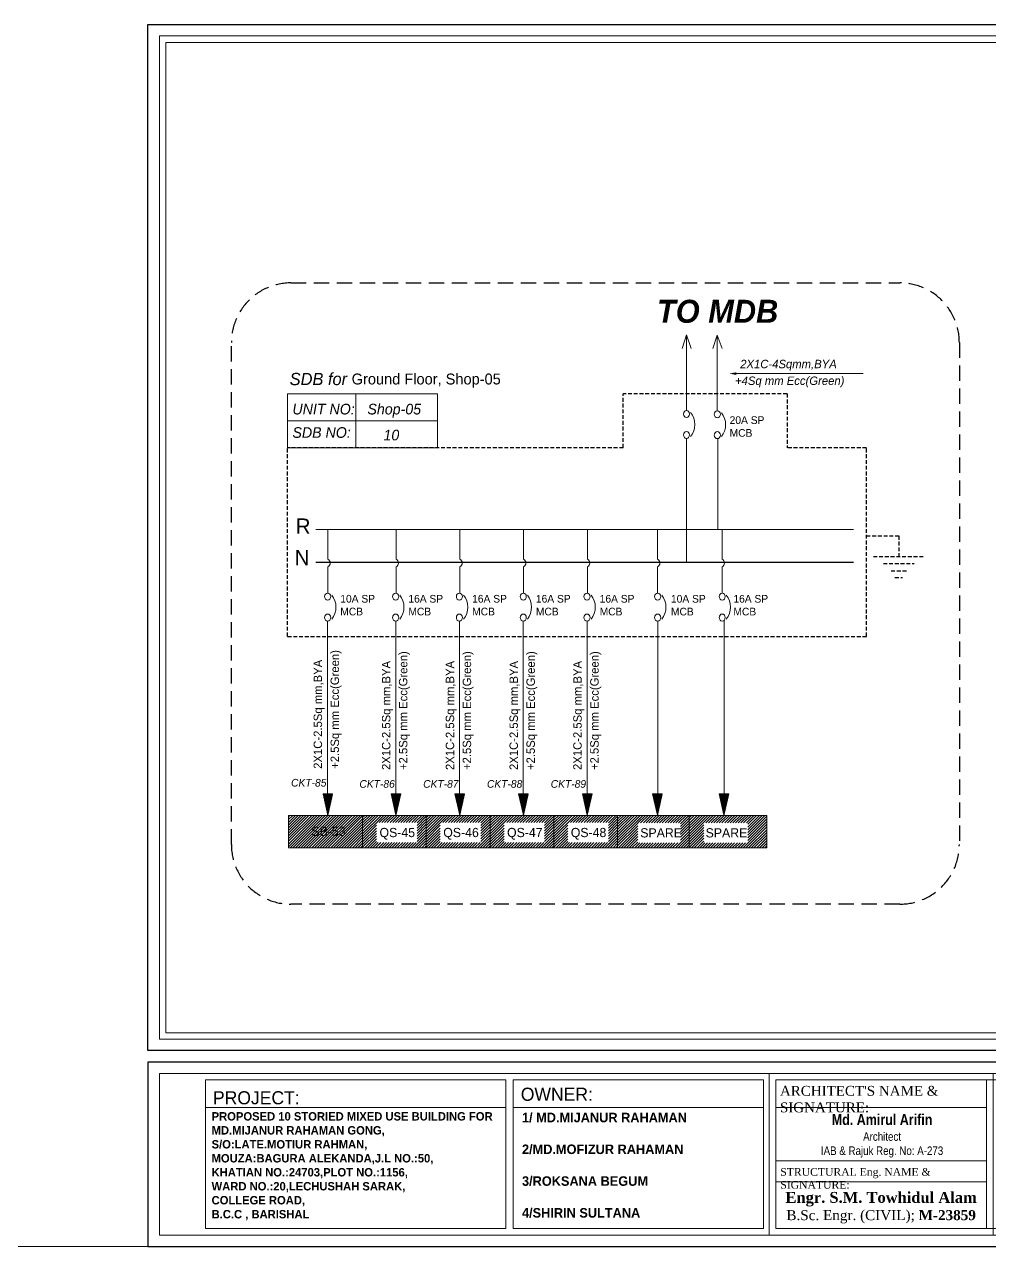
# Model space of a CAD drawing. Header units: inches. Extents: x 109699 to 44449955, y -10987 to 15824140.
# Drawn here: x 208228 to 208857, y -4569 to -3772 of the extents above; entities that cross this region are included whole.
import ezdxf

# ---------------------------------------------------------------- set-up
doc = ezdxf.new("R2010")
doc.units = ezdxf.units.IN
doc.header["$LTSCALE"] = 5
doc.header["$MEASUREMENT"] = 0
doc.linetypes.add('DASHED', pattern=[0.75, 0.5, -0.25])
doc.linetypes.add('DASHED2', pattern=[0.375, 0.25, -0.125])
doc.layers.get('0').update_dxf_attribs({"color": 123})
doc.layers.get('Defpoints').update_dxf_attribs({"lineweight": 5})
for name, color, linetype, lineweight in [('@NORMAL', 7, 'Continuous', 5), ('CKT-TEXT', 6, 'Continuous', 9), ('E-BOX', 20, 'Continuous', 30), ('E-BUSBER-B', 21, 'Continuous', 18), ('E-BUSBER-N', 131, 'Continuous', 18), ('E-CKT-CABLE', 116, 'Continuous', 18), ('E-CKT-TEXT', 135, 'Continuous', 18), ('E-CKT-TEXT-2', 7, 'Continuous', 9), ('E-MCCB', 5, 'Continuous', 13), ('E-QS-Socket-15A', 1, 'Continuous', 9), ('E-SB-Switch-Board', 106, 'Continuous', 18), ('H', 252, 'Continuous', 9), ('leter', 140, 'Continuous', 13), ('Text', 7, 'Continuous', 0), ('WALL-1', 8, 'Continuous', 9)]:
    doc.layers.add(name, color=color, linetype=linetype, lineweight=lineweight)
doc.layers.add('T', color=8, linetype='Continuous')
doc.styles.add('box text', font='arial.ttf')
doc.styles.add('RomanS', font='romans.shx')
doc.styles.add('SH-T2', font='times.ttf')
doc.styles.get("Standard").update_dxf_attribs({"font": 'times.ttf'})
doc.styles.add('TAVE2', font='ROM_____.PFB')
picture_1 = doc.add_image_def('image1.png', size_in_pixel=(745, 477))

# ---------------------------------------------------------------- blocks, each defined once
blk = doc.blocks.new('zxczxczxcz')
at = {"layer": '@NORMAL'}
for points in [[(177327.5, -15450.1), (175295.2, -15450.1), (175295.2, -14276.8), (177327.5, -14276.8)], [(177319.9, -15442.5), (175302.8, -15442.5), (175302.8, -14284.5), (177319.9, -14284.5)]]:
    blk.add_lwpolyline(points, close=True, dxfattribs=at)
at = {"layer": 'Text', "lineweight": 30}
for p, q in [((177028.8, -15692.6), (177028.8, -15476.8)), ((177340.9, -15476.8), (177028.8, -15476.8)), ((177340.9, -15476.8), (177340.9, -15692.6)), ((177340.9, -15692.6), (177028.8, -15692.6))]:
    blk.add_line(p, q, dxfattribs=at)
at = {"layer": 'Text'}
for p, q in [((177340.9, -15692.6), (177340.9, -15476.8)), ((177340.9, -15692.6), (177340.9, -15476.8)), ((176008.4, -15679.2), (176008.4, -15490.2)), ((176270.1, -15490.2), (176270.1, -15679.2)), ((176531.8, -15490.2), (176531.8, -15679.2)), ((176742, -15490.2), (176997.7, -15490.2)), ((176742, -15679.2), (176742, -15490.2)), ((176997.7, -15490.2), (176997.7, -15679.2)), ((177042.2, -15490.2), (177327.5, -15490.2)), ((177042.2, -15679.2), (177042.2, -15490.2)), ((177327.5, -15490.2), (177327.5, -15679.2)), ((175700.4, -15497.8), (175700.4, -15671.6)), ((175709, -15497.8), (176001.6, -15497.8)), ((175709, -15497.8), (175709, -15671.6)), ((176001.6, -15497.8), (176001.6, -15671.6)), ((176001.6, -15671.6), (176001.6, -15497.8)), ((176016.1, -15671.6), (176016.1, -15497.8)), ((176262.5, -15497.8), (176262.5, -15671.6)), ((176277.8, -15497.8), (176277.8, -15671.6)), ((176524.2, -15497.8), (176524.2, -15671.6)), ((176539.5, -15497.8), (176539.5, -15671.6)), ((176749.6, -15497.8), (176990.1, -15497.8)), ((176749.6, -15671.6), (176749.6, -15497.8)), ((176990.1, -15497.8), (176990.1, -15671.6)), ((177049.8, -15497.8), (177319.9, -15497.8)), ((177049.8, -15671.6), (177049.8, -15497.8)), ((177319.9, -15497.8), (177319.9, -15671.6)), ((175349, -15529.9), (175700.4, -15529.9)), ((175709, -15529.9), (176001.6, -15529.9)), ((176016.1, -15529.9), (176262.5, -15529.9)), ((176277.8, -15529.9), (176524.2, -15529.9)), ((176539.5, -15529.9), (176737.2, -15529.9)), ((176539.5, -15584.7), (176737.2, -15584.7)), ((176639.5, -15584.7), (176639.5, -15671.6)), ((176016.1, -15592.4), (176262.5, -15592.4)), ((176016.1, -15616.8), (176262.5, -15616.8)), ((176539.5, -15607.6), (176737.2, -15607.6)), ((176990.1, -15671.6), (176749.6, -15671.6)), ((177319.9, -15671.6), (177049.8, -15671.6)), ((176997.7, -15679.2), (176742, -15679.2)), ((177327.5, -15679.2), (177042.2, -15679.2))]:
    blk.add_line(p, q, dxfattribs=at)
at = {"layer": 'Text', "lineweight": 30}
blk.add_lwpolyline([(177005.9, -15476.8), (175281.8, -15476.8), (175281.8, -15692.6), (177005.9, -15692.6)], close=True, dxfattribs=at)
at = {"layer": 'Text'}
blk.add_lwpolyline([(176997.7, -15490.2), (175295.2, -15490.2), (175295.2, -15679.2), (176997.7, -15679.2)], close=True, dxfattribs=at)
for points in [[(175700.4, -15497.8), (175349, -15497.8), (175349, -15671.6), (175700.4, -15671.6)], [(176001.6, -15497.8), (175709, -15497.8)], [(176524.2, -15497.8), (176016.1, -15497.8)], [(176539.5, -15671.6), (176737.2, -15671.6), (176737.2, -15497.8), (176539.5, -15497.8)], [(175709, -15671.6), (176001.6, -15671.6)], [(176016.1, -15671.6), (176524.2, -15671.6)]]:
    blk.add_lwpolyline(points, dxfattribs=at)
at = {"layer": 'WALL-1', "lineweight": 30}
blk.add_line((177340.9, -14263.5), (177340.9, -15463.5), dxfattribs=at)
blk.add_lwpolyline([(177340.9, -15463.5), (175281.8, -15463.5), (175281.8, -14263.5), (177340.9, -14263.5)], close=True, dxfattribs=at)
at = {"layer": 'leter', "insert": (177184.4, -15628.6), "char_height": 3.9766, "width": 400.68, "attachment_point": 2}
blk.add_mtext('{\\fFranklin Gothic Medium|b0|i0|c0|p34;\\H2.066x;\\C5;MODERN BUILDING DESIGN & CONSULTANT\\H1.2x; \\C256; \\P\\fTimes New Roman|b1|i0|c0|p18;\\H0.4899x;\\C7;TALUKDER MANSION,5/7,BLOCK -A,RUPATOLI HOUSING STATE,BARISHAL.\\PB.C.C REG. NO:35,MAIL:mbdc333@gmail.com\\PMOBILE NO:01731443090\\P\\fFranklin Gothic Medium|b0|i0|c0|p34;\\H0.8231x;\\C256;                             }', dxfattribs=at)
at = {"layer": 'Text'}
for s, insert, char_height, width, attachment_point in [("{\\C1;ARCHITECT'S NAME & SIGNATURE:}", (176020.9, -15504.7, 29.8), 11.609, 235.441, 1), ('{\\C1;NOTE:}', (176282.6, -15504.7, 29.8), 12.899, 235.441, 1), ('{\\fFranklin Gothic Medium Cond|b0|i0|c0|p34;\\C1;PROJECT:}', (175357.8, -15510.9, 91), 15.338, 414.227, 1), ('{\\fFranklin Gothic Medium|b0|i0|c0|p34;\\C1;OWNER:}', (175717.8, -15506.8), 15.338, 414.227, 1), ('{\\C1;DRAWING  TITLE:}', (176566.4, -15506.4, -14.9), 11.609, 235.441, 1), ('{\\fFranklin Gothic Medium|b0|i0|c0|p34;\\C1;CONSULTANT:}', (176814.3, -15518.7, 279.5), 15.479, 414.227, 1), ('\\pt35.29515;{\\fCentury Gothic|b1|i0|c0|p34;PROPOSED 10 STORIED MIXED USE BUILDING FOR \\PMD.MIJANUR RAHAMAN GONG,\\PS/O:LATE.MOTIUR RAHMAN, \\PMOUZA:BAGURA ALEKANDA,J.L NO.:50,\\PKHATIAN NO.:24703,PLOT NO.:1156,\\PWARD NO.:20,LECHUSHAH SARAK,\\P\\pt67.08058;COLLEGE ROAD, \\PB.C.C , BARISHAL }', (175356.2, -15535.4), 9.808, 458.165, 1), ('{\\fArial Narrow|b1|i0|c0|p34;Md. Amirul Arifin\\P\\fArial Narrow|b0|i0|c0|p34;\\H0.7794x;Architect\\PIAB & Rajuk Reg. No: A-273\\fCentury Gothic|b0|i0|c0|p34;\\L\\P\\H1.283x;\\l \\P\\fFranklin Gothic Medium|b0|i0|c0|p34; \\fFranklin Gothic Book|b0|i0|c0|p34;\\H0.6173x;  \\fFranklin Gothic Medium|b0|i0|c0|p34;\\H1.62x; \\fFranklin Gothic Book|b0|i0|c0|p34;\\H0.6173x; \\fFranklin Gothic Medium|b0|i0|c0|p34;\\H1.62x;                                                                                       }', (176140.3, -15537.7), 12.7553, 248.971, 2), ('\\pi-34.83833,l34.83833,t34.83833;{\\W0.9;\\C1;DATE:}', (176557, -15588.9, -14.9), 11.609, 235.441, 1), ('\\pi-34.83833,l34.83833,t34.83833;{\\W0.9;\\C1;SHEET NO}', (176664.3, -15589.8, -14.9), 11.609, 235.441, 1), ('{\\C1;STRUCTURAL Eng. NAME & SIGNATURE:}', (176021.3, -15600.8, 29.8), 9.029, 235.441, 1), ('{\\fTimes New Roman|b1|i0|c0|p18; Engr. S.M. Towhidul Alam\\P\\fTimes New Roman|b0|i0|c0|p18; \\H0.9205x;B.Sc. Engr. (CIVIL); \\fTimes New Roman|b1|i0|c0|p18;M-23859}', (176136.8, -15628.7, -14.9), 12.7553, 248.971, 2), ('\\pi-191.13542,l191.13542,t191.13542;23.07.2022', (176550.3, -15626.7, -14.9), 13.931, 375.033, 1), ('{\\fFranklin Gothic Medium|b0|i0|c0|p34;\\C0;ENGR.MIZANUR RAHMAN (CIVIL)\\PMANAGING DIRECTOR\\P\\H0.8571x;MODERN BUILDING DESIGN & CONSULTANT}', (176870.4, -15624.1, -11.9), 8.668, 331.382, 2)]:
    blk.add_mtext(s, dxfattribs=dict(at, insert=insert, char_height=char_height, width=width, attachment_point=attachment_point))
at = {"layer": 'Text', "linetype": 'Continuous', "insert": (175719.2, -15536.1), "char_height": 11.145, "width": 329.404, "attachment_point": 1, "style": 'SH-T2'}
blk.add_mtext('\\pt76.20062;{\\fCentury Gothic|b1|i0|c0|p34;1/ MD.MIJANUR RAHAMAN \\P\\P2/MD.MOFIZUR RAHAMAN\\P \\P3/ROKSANA BEGUM\\P\\P4/SHIRIN SULTANA}', dxfattribs=at)
at = {"layer": 'Text', "insert": (176282.3, -15536.2, -14.9), "char_height": 7.1387, "width": 248.98, "attachment_point": 1, "style": 'box text'}
blk.add_mtext("{\\fArial Narrow|b0|i0|c0|p34;\\W0.9;THIS NOTE IS VALID FOR DRAWINGS RELATED TO THIS PROJECT:\\P1. PLEASE DO NOT SCALE FROM THE DRAWINGS.\\P2. CONTRACTORS AND SUB-CONTRACTORS ARE TO VERIFY    ALL DIMENSIONS AT THE SITE.\\P3. THE CONTRACTOR IS TO NOTIFY THE CONSULTANT ABOUT ANY DISCREPANCIES/ DIFFERENCES CONTAINED\\PIN THE DRAWING (IN RELATION TO OTHER DRAWINGS) OR IN CASE OF CONTRADICTS WITH  'BNBC' & 'IMARAT BIDHIMALA, 2008'; WELL BEFORE IGNITING WORK.}", dxfattribs=at)
at = {"layer": '@NORMAL', "color": 0}
image = blk.add_image(picture_1, insert=(177085.8, -15624.9), size_in_units=(191.9, 122.8), rotation=0, dxfattribs=dict(at, brightness=35, contrast=59))
image.dxf.flags = 7
blk = doc.blocks.new('E-CKT TEXT')
for p, q in [((648438.87, 22105.08), (648437.12, 22112.85)), ((648437.12, 22112.85), (648440.62, 22112.85)), ((648437.16, 22112.65), (648437.36, 22112.85)), ((648437.21, 22112.43), (648437.63, 22112.85)), ((648437.26, 22112.21), (648437.89, 22112.85)), ((648437.31, 22112), (648438.16, 22112.85)), ((648437.36, 22111.78), (648438.43, 22112.85)), ((648437.41, 22111.56), (648438.69, 22112.85)), ((648437.46, 22111.35), (648438.96, 22112.85)), ((648437.51, 22111.13), (648439.22, 22112.85)), ((648437.55, 22110.92), (648439.49, 22112.85)), ((648437.6, 22110.7), (648439.75, 22112.85)), ((648437.65, 22110.48), (648440.02, 22112.85)), ((648437.7, 22110.27), (648440.28, 22112.85)), ((648437.75, 22110.05), (648440.55, 22112.85)), ((648437.8, 22109.83), (648440.57, 22112.6)), ((648437.85, 22109.62), (648440.49, 22112.26)), ((648437.9, 22109.4), (648440.41, 22111.92)), ((648437.94, 22109.18), (648440.34, 22111.58)), ((648437.99, 22108.97), (648440.26, 22111.23)), ((648438.87, 22105.08), (648440.62, 22112.85)), ((648438.04, 22108.75), (648440.18, 22110.89)), ((648438.09, 22108.54), (648440.11, 22110.55)), ((648438.14, 22108.32), (648440.03, 22110.21)), ((648438.19, 22108.1), (648439.95, 22109.86)), ((648438.24, 22107.89), (648439.87, 22109.52)), ((648438.29, 22107.67), (648439.8, 22109.18)), ((648438.34, 22107.45), (648439.72, 22108.84)), ((648438.38, 22107.24), (648439.64, 22108.49)), ((648438.43, 22107.02), (648439.56, 22108.15)), ((648438.48, 22106.8), (648439.49, 22107.81)), ((648438.53, 22106.59), (648439.41, 22107.47)), ((648438.58, 22106.37), (648439.33, 22107.13)), ((648438.63, 22106.16), (648439.26, 22106.78)), ((648438.68, 22105.94), (648439.18, 22106.44)), ((648438.73, 22105.72), (648439.1, 22106.1)), ((648438.77, 22105.51), (648439.02, 22105.76)), ((648438.82, 22105.29), (648438.95, 22105.41))]:
    blk.add_line(p, q)
blk = doc.blocks.new('A$C7DE01C66')
at = {"layer": 'E-CKT-CABLE'}
for p, q in [((0, 25.02), (0, 13.35)), ((0, 10.31), (0, 0))]:
    blk.add_line(p, q, dxfattribs=at)
blk.add_arc((-0.81, 11.83), 1.72, 298.1075, 61.8925, dxfattribs=at)

msp = doc.modelspace()

# ---------------------------------------------------------------- hatches: boundary and pattern name
at = {"layer": 'E-CKT-TEXT-2'}
h = msp.add_hatch(dxfattribs=at)
h.set_pattern_fill('ANSI31', color=256, scale=10)
h.set_pattern_definition([(45, (6520.8723, -16781.8087), (-0.8838834765, 0.8838834765), [])])
h.paths.add_polyline_path([(208711.85, -4287.61), (208684.16, -4287.61), (208684.16, -4287.61), (208684.16, -4287.61), (208661.32, -4287.61), (208661.32, -4308.8), (208711.85, -4308.8)])
h.paths.add_polyline_path([(208661.32, -4287.61), (208640.78, -4287.61), (208640.78, -4287.61), (208640.78, -4287.61), (208614.65, -4287.61), (208614.65, -4308.8), (208661.32, -4308.8)])
h.paths.add_polyline_path([(208670.88, -4305.5), (208699.46, -4305.5), (208699.46, -4292.55), (208670.88, -4292.55)], flags=16)
h.paths.add_polyline_path([(208627.79, -4305.5), (208655.62, -4305.5), (208655.62, -4292.55), (208627.79, -4292.55)], flags=16)
at = {"layer": 'E-QS-Socket-15A'}
h = msp.add_hatch(dxfattribs=at)
h.set_pattern_fill('ANSI31', color=1, scale=10)
h.set_pattern_definition([(45, (6436.7649, -16781.8087), (-0.8838834765, 0.8838834765), [])])
h.paths.add_polyline_path([(208489.86, -4287.61), (208469.91, -4287.61), (208469.91, -4287.61), (208469.91, -4287.61), (208448.35, -4287.61), (208448.35, -4308.8), (208489.86, -4308.8)])
h.paths.add_polyline_path([(208457.36, -4305.3), (208483.83, -4305.3), (208483.83, -4292.35), (208457.36, -4292.35)], flags=16)
h = msp.add_hatch(dxfattribs=at)
h.set_pattern_fill('ANSI31', color=1, scale=10)
h.set_pattern_definition([(45, (6478.3547, -16781.8087), (-0.8838834765, 0.8838834765), [])])
h.paths.add_polyline_path([(208531.45, -4287.61), (208511.5, -4287.61), (208511.5, -4287.61), (208511.5, -4287.61), (208489.94, -4287.61), (208489.94, -4308.8), (208531.45, -4308.8)])
h.paths.add_polyline_path([(208498.95, -4305.3), (208525.42, -4305.3), (208525.42, -4292.35), (208498.95, -4292.35)], flags=16)
h = msp.add_hatch(dxfattribs=at)
h.set_pattern_fill('ANSI31', color=1, scale=10)
h.set_pattern_definition([(45, (6519.9446, -16781.8087), (-0.8838834765, 0.8838834765), [])])
h.paths.add_polyline_path([(208573.04, -4287.61), (208553.09, -4287.61), (208553.09, -4287.61), (208553.09, -4287.61), (208531.53, -4287.61), (208531.53, -4308.8), (208573.04, -4308.8)])
h.paths.add_polyline_path([(208540.54, -4305.3), (208567.01, -4305.3), (208567.01, -4292.35), (208540.54, -4292.35)], flags=16)
h = msp.add_hatch(dxfattribs=at)
h.set_pattern_fill('ANSI31', color=1, scale=10)
h.set_pattern_definition([(45, (6561.5344, -16781.8087), (-0.8838834765, 0.8838834765), [])])
h.paths.add_polyline_path([(208614.63, -4287.61), (208594.68, -4287.61), (208594.67, -4287.61), (208594.67, -4287.61), (208573.12, -4287.61), (208573.12, -4308.8), (208614.63, -4308.8)])
h.paths.add_polyline_path([(208582.13, -4305.3), (208608.6, -4305.3), (208608.6, -4292.35), (208582.13, -4292.35)], flags=16)
at = {"layer": 'E-SB-Switch-Board'}
h = msp.add_hatch(dxfattribs=at)
h.set_pattern_fill('ANSI31', color=256, scale=10)
h.set_pattern_definition([(45, (14784.5875, 1249.1022), (-0.8838834765, 0.8838834765), [])])
h.paths.add_polyline_path([(208448.29, -4308.8), (208448.29, -4287.61), (208425.66, -4287.61), (208425.66, -4287.61), (208425.66, -4287.61), (208399.94, -4287.61), (208399.94, -4308.8)])
h.paths.add_polyline_path([(208413.27, -4304.52), (208437.26, -4304.52), (208437.26, -4291.57), (208413.27, -4291.57)], flags=24)

# ---------------------------------------------------------------- linework, layer by layer
at = {"linetype": 'DASHED2', "lineweight": 25, "ltscale": 8}
msp.add_lwpolyline([(208401.6, -3940.39), (208798.62, -3940.39, -0.414214), (208837.5, -3979.27), (208837.5, -4306.65, -0.414214), (208798.62, -4345.53), (208401.6, -4345.53, -0.414214), (208362.72, -4306.65), (208362.72, -3979.27, -0.414214)], format="xyb", close=True, dxfattribs=at)
at = {"layer": 'CKT-TEXT', "extrusion": (0, 0, -1)}
for centre in [(208465.43, -4151.79), (208507.02, -4151.79), (208548.61, -4151.79), (208590.2, -4151.79), (208636.3, -4151.79), (208678.35, -4151.79)]:
    msp.add_ellipse(centre, major_axis=(0, 11.32), ratio=0.8736, start_param=0.810857, end_param=2.330736, dxfattribs=at)
at = {"layer": 'Defpoints', "ltscale": 0.5}
msp.add_ray((184484.87, -4568.82), (1, 0), dxfattribs=at)
at = {"layer": 'E-BOX', "linetype": 'DASHED'}
for p, q in [((208725.16, -4012.73), (208618.26, -4012.73)), ((208618.26, -4047.88), (208618.26, -4012.73)), ((208618.26, -4047.88), (208618.26, -4012.73)), ((208725.16, -4012.73), (208725.16, -4047.88)), ((208399.42, -4170.9), (208399.42, -4047.88)), ((208618.26, -4047.88), (208399.42, -4047.88)), ((208618.26, -4047.88), (208399.42, -4047.88)), ((208776.95, -4047.88), (208725.16, -4047.88)), ((208776.95, -4170.9), (208776.95, -4047.88)), ((208776.95, -4105.38), (208798.06, -4105.38)), ((208798.06, -4105.38), (208798.06, -4118.8)), ((208781.42, -4118.8), (208814.7, -4118.8)), ((208787.97, -4123.29), (208808.15, -4123.29)), ((208793.01, -4128.23), (208803.1, -4128.23)), ((208795.49, -4132.51), (208800.53, -4132.51)), ((208399.42, -4170.9), (208776.95, -4170.9))]:
    msp.add_line(p, q, dxfattribs=at)
at = {"layer": 'E-BUSBER-B', "color": 1}
msp.add_line((208417.75, -4101.19), (208768.49, -4101.19), dxfattribs=at)
at = {"layer": 'E-BUSBER-N', "lineweight": 25}
msp.add_line((208417.75, -4122.54), (208768.49, -4122.54), dxfattribs=at)
at = {"layer": 'E-CKT-CABLE'}
for p, q in [((208659.56, -3974.34), (208656.63, -3983.08)), ((208659.56, -3974.34), (208662.63, -3983.08)), ((208659.56, -4023.63), (208659.56, -3974.34)), ((208679.66, -3974.47), (208676.72, -3983.21)), ((208679.66, -3974.47), (208682.72, -3983.21)), ((208679.66, -4023.75), (208679.66, -3974.47)), ((208692.14, -3999.55), (208774.7, -3999.55)), ((208659.56, -4122.54), (208659.56, -4041.83)), ((208679.89, -4101.3), (208679.89, -4041.94)), ((208425.51, -4160.89), (208425.51, -4287.61)), ((208469.91, -4160.89), (208469.91, -4287.61)), ((208511.5, -4160.89), (208511.5, -4287.61)), ((208553.09, -4160.89), (208553.09, -4287.61)), ((208594.67, -4160.89), (208594.67, -4287.61)), ((208640.78, -4160.89), (208640.78, -4287.61)), ((208684.16, -4160.89), (208684.16, -4287.61)), ((208448.29, -4287.61), (208448.29, -4308.8)), ((208711.85, -4287.61), (208711.85, -4308.8))]:
    msp.add_line(p, q, dxfattribs=at)
msp.add_lwpolyline([(208399.94, -4287.61), (208711.85, -4287.61), (208711.85, -4308.8), (208399.94, -4308.8)], close=True, dxfattribs=at)
msp.add_solid([(208692.14, -4000.44), (208692.14, -3998.67), (208687.5, -3999.55)], dxfattribs=at)
at = {"layer": 'E-CKT-TEXT-2'}
msp.add_line((208661.32, -4287.61), (208661.32, -4308.8), dxfattribs=at)
at = {"layer": 'E-MCCB', "extrusion": (0, 0, -1)}
for centre in [(208659.56, -4025.9), (208679.66, -4026.03), (208659.56, -4039.55), (208679.66, -4039.68)]:
    msp.add_ellipse(centre, major_axis=(0, 2.28), ratio=0.8736, dxfattribs=at)
for centre, major_axis, start_param, end_param in [((208655.09, -4032.73), (0, 11.32), 0.810857, 2.330736), ((208675.18, -4032.85), (0, 11.32), 0.810857, 2.330736), ((208425.51, -4144.96), (0, 2.28), 1.57079632679372, 7.853981633973307), ((208421.04, -4151.79), (0, 11.32), 0.810857, 2.330736), ((208469.91, -4144.96), (0, 2.28), 1.570796326787449, 7.853981633967035), ((208511.5, -4144.96), (0, 2.28), 1.570796326787449, 7.853981633967035), ((208553.09, -4144.96), (0, 2.28), 1.570796326787449, 7.853981633967035), ((208594.67, -4144.96), (0, 2.28), 1.570796326787449, 7.853981633967035), ((208640.78, -4144.96), (0, 2.28), 1.570796326787449, 7.853981633967035), ((208682.83, -4144.96), (0, 2.28), 1.570796326787449, 7.853981633967035), ((208425.51, -4158.61), (0, 2.28), 1.570796326795389, 7.853981633974975), ((208469.91, -4158.61), (0, 2.28), 1.570796326788042, 7.853981633967629), ((208511.5, -4158.61), (0, 2.28), 1.570796326788042, 7.853981633967629), ((208553.09, -4158.61), (0, 2.28), 1.570796326788042, 7.853981633967629), ((208594.67, -4158.61), (0, 2.28), 1.570796326788042, 7.853981633967629), ((208640.78, -4158.61), (0, 2.28), 1.570796326788042, 7.853981633967629), ((208682.83, -4158.61), (0, 2.28), 1.570796326788042, 7.853981633967629)]:
    msp.add_ellipse(centre, major_axis=major_axis, ratio=0.8736, start_param=start_param, end_param=end_param, dxfattribs=at)
at = {"layer": 'E-QS-Socket-15A', "ltscale": 10}
msp.add_line((208725.16, -4012.73), (208725.16, -4012.73), dxfattribs=at)
at = {"layer": 'E-QS-Socket-15A', "color": 1}
for p, q in [((208448.29, -4287.61), (208448.29, -4308.8)), ((208489.88, -4287.61), (208489.88, -4308.8)), ((208531.47, -4287.61), (208531.47, -4308.8)), ((208573.06, -4287.61), (208573.06, -4308.8)), ((208614.65, -4287.61), (208614.65, -4308.8))]:
    msp.add_line(p, q, dxfattribs=at)
at = {"layer": 'E-QS-Socket-15A', "color": 244}
msp.add_line((208614.65, -4287.61), (208614.65, -4308.8), dxfattribs=at)
at = {"layer": 'E-SB-Switch-Board'}
msp.add_line((208448.29, -4287.61), (208448.29, -4308.8), dxfattribs=at)
at = {"layer": 'H', "ltscale": 0.5}
for p, q in [((208443.96, -4012.73), (208443.96, -4047.88)), ((208497.16, -4012.73), (208497.16, -4047.88)), ((208399.42, -4030.3), (208497.16, -4030.3))]:
    msp.add_line(p, q, dxfattribs=at)
msp.add_lwpolyline([(208399.42, -4012.73), (208497.16, -4012.73), (208497.16, -4047.88), (208399.42, -4047.88)], close=True, dxfattribs=at)

# ---------------------------------------------------------------- block references
at = {"layer": 'E-CKT-TEXT-2', "xscale": 1.791404791323321, "yscale": 1.791404791323321, "zscale": 1.791404791323321}
for p in [(-952975.87, -43886.75), (-952932.49, -43886.75)]:
    msp.add_blockref('E-CKT TEXT', p, dxfattribs=at)
at = {"layer": 'E-QS-Socket-15A', "ltscale": 10, "xscale": 1.65870814017606, "yscale": 1.65870814017606, "zscale": 1.65870814017606}
for p in [(208425.7, -4142.67), (208470.16, -4142.71), (208511.75, -4142.71), (208553.34, -4142.71), (208594.93, -4142.71), (208640.74, -4142.7), (208682.83, -4142.69)]:
    msp.add_blockref('A$C7DE01C66', p, dxfattribs=at)
at = {"layer": 'E-QS-Socket-15A', "color": 1, "xscale": 1.791404791323321, "yscale": 1.791404791323321, "zscale": 1.791404791323321}
for p in [(-953146.44, -43886.75), (-953104.85, -43886.75), (-953063.26, -43886.75), (-953021.67, -43886.75)]:
    msp.add_blockref('E-CKT TEXT', p, dxfattribs=at)
at = {"layer": 'E-SB-Switch-Board', "color": 1, "xscale": 1.791404791323321, "yscale": 1.791404791323321, "zscale": 1.791404791323321}
msp.add_blockref('E-CKT TEXT', (-953190.84, -43886.75), dxfattribs=at)
at = {"layer": 'WALL-1', "linetype": 'Continuous', "xscale": 0.5576728227840001, "yscale": 0.5576728227840001, "zscale": 0.5576728227840001}
msp.add_blockref('zxczxczxcz', (110558.45, 4182.51), dxfattribs=at)

# ---------------------------------------------------------------- texts
at = {"layer": 'CKT-TEXT', "attachment_point": 1}
for s, insert, char_height, width, style in [('{\\fCentury Gothic|b1|i1|c0|p34;TO MDB}', (208640.31, -3951.4), 15, 86.7197, 'TAVE2'), ('{\\fCentury Gothic|b0|i1|c0|p34;2X1C-4Sqmm,BYA}', (208694.59, -3990.54), 5.5, 92.1714, 'RomanS'), ('{\\fCentury Gothic|b0|i1|c0|p34;+4Sq mm Ecc(Green)}', (208691.23, -4001.44), 5.5, 92.1714, 'RomanS'), ('{\\fCentury Gothic|b0|i0|c0|p34;20A SP\\PMCB}', (208687.7, -4027.37), 5, 29.9821, 'RomanS'), ('{\\fCentury Gothic|b0|i0|c0|p34;10A SP\\PMCB}', (208433.77, -4143.87), 5, 29.9821, 'RomanS'), ('{\\fCentury Gothic|b0|i0|c0|p34;16A SP\\PMCB}', (208478.17, -4143.87), 5, 29.9821, 'RomanS'), ('{\\fCentury Gothic|b0|i0|c0|p34;16A SP\\PMCB}', (208519.76, -4143.87), 5, 29.9821, 'RomanS'), ('{\\fCentury Gothic|b0|i0|c0|p34;16A SP\\PMCB}', (208561.35, -4143.87), 5, 29.9821, 'RomanS'), ('{\\fCentury Gothic|b0|i0|c0|p34;16A SP\\PMCB}', (208602.94, -4143.87), 5, 29.9821, 'RomanS'), ('{\\fCentury Gothic|b0|i0|c0|p34;10A SP\\PMCB}', (208649.43, -4143.89), 5, 29.9821, 'RomanS'), ('{\\fCentury Gothic|b0|i0|c0|p34;16A SP\\PMCB}', (208690.14, -4143.89), 5, 29.9821, 'RomanS')]:
    msp.add_mtext(s, dxfattribs=dict(at, insert=insert, char_height=char_height, width=width, style=style))
at = {"layer": 'E-BUSBER-B', "color": 1, "style": 'TAVE2'}
msp.add_text('R', height=9.95, dxfattribs=at).set_placement((208404.73, -4103.97))
at = {"layer": 'E-BUSBER-N', "lineweight": 25, "style": 'TAVE2'}
msp.add_text('N', height=9.95, dxfattribs=at).set_placement((208404, -4124.47))
at = {"layer": 'E-CKT-TEXT', "insert": (208400.76, -3999.07), "char_height": 8, "width": 701.4153, "attachment_point": 1, "style": 'TAVE2'}
msp.add_mtext('{\\fCentury Gothic|b0|i1|c0|p34;SDB for \\A1;\\fCentury Gothic|b0|i0|c0|p34;\\H0.88889x;Ground Floor, Shop-05}', dxfattribs=at)
at = {"layer": 'E-CKT-TEXT', "color": 1, "char_height": 5, "width": 24.1526, "attachment_point": 1}
for s, insert in [('{\\fCentury Gothic|b0|i1|c0|p34;\\C256;CKT-85}', (208401.68, -4263.85)), ('{\\fCentury Gothic|b0|i1|c0|p34;\\C256;CKT-86}', (208446.25, -4264.62)), ('{\\fCentury Gothic|b0|i1|c0|p34;\\C256;CKT-87}', (208487.84, -4264.62)), ('{\\fCentury Gothic|b0|i1|c0|p34;\\C256;CKT-88}', (208529.43, -4264.62)), ('{\\fCentury Gothic|b0|i1|c0|p34;\\C256;CKT-89}', (208571.02, -4264.62))]:
    msp.add_mtext(s, dxfattribs=dict(at, insert=insert))
at = {"layer": 'E-CKT-TEXT-2', "color": 7, "char_height": 5.5, "width": 121.8928, "attachment_point": 1, "rotation": 90, "style": 'RomanS'}
for s, insert in [('{\\fCentury Gothic|b0|i0|c0|p34;\\C256;+2.5Sq mm Ecc(Green) }', (208427.44, -4257.28)), ('{\\fCentury Gothic|b0|i0|c0|p34;\\C256;+2.5Sq mm Ecc(Green) }', (208472.01, -4258.05)), ('{\\fCentury Gothic|b0|i0|c0|p34;\\C256;+2.5Sq mm Ecc(Green) }', (208513.6, -4258.05)), ('{\\fCentury Gothic|b0|i0|c0|p34;\\C256;+2.5Sq mm Ecc(Green) }', (208555.19, -4258.05)), ('{\\fCentury Gothic|b0|i0|c0|p34;\\C256;+2.5Sq mm Ecc(Green) }', (208596.78, -4258.05)), ('{\\fCentury Gothic|b0|i0|c0|p34;\\C256;2X1C-2.5Sq mm,BYA}', (208416.38, -4257.28)), ('{\\fCentury Gothic|b0|i0|c0|p34;\\C256;2X1C-2.5Sq mm,BYA}', (208460.95, -4258.05)), ('{\\fCentury Gothic|b0|i0|c0|p34;\\C256;2X1C-2.5Sq mm,BYA}', (208502.54, -4258.05)), ('{\\fCentury Gothic|b0|i0|c0|p34;\\C256;2X1C-2.5Sq mm,BYA}', (208544.13, -4258.05)), ('{\\fCentury Gothic|b0|i0|c0|p34;\\C256;2X1C-2.5Sq mm,BYA}', (208585.72, -4258.05))]:
    msp.add_mtext(s, dxfattribs=dict(at, insert=insert))
at = {"layer": 'E-CKT-TEXT-2', "char_height": 6, "width": 24.0847, "attachment_point": 1}
for insert in [(208629.4, -4296.01), (208672.03, -4296.01)]:
    msp.add_mtext('{\\fCentury Gothic|b0|i0|c0|p34;SPARE}', dxfattribs=dict(at, insert=insert))
at = {"layer": 'E-QS-Socket-15A', "color": 1, "char_height": 6, "width": 24.1526, "attachment_point": 1}
for s, insert in [('{\\fCentury Gothic|b0|i0|c0|p34;\\C256;QS-45}', (208459.34, -4295.81)), ('{\\fCentury Gothic|b0|i0|c0|p34;\\C256;QS-46}', (208500.93, -4295.81)), ('{\\fCentury Gothic|b0|i0|c0|p34;\\C256;QS-47}', (208542.51, -4295.81)), ('{\\fCentury Gothic|b0|i0|c0|p34;\\C256;QS-48}', (208584.1, -4295.81))]:
    msp.add_mtext(s, dxfattribs=dict(at, insert=insert))
at = {"layer": 'E-SB-Switch-Board', "color": 1, "insert": (208414.88, -4295.03), "char_height": 6, "width": 44.0631, "attachment_point": 1}
msp.add_mtext('{\\fCentury Gothic|b0|i0|c0|p34;\\C256;SB-53}', dxfattribs=at)
at = {"layer": 'T', "char_height": 6.9222, "attachment_point": 1, "style": 'TAVE2'}
for s, insert, width in [('{\\fCentury Gothic|b0|i1|c0|p34;UNIT NO:}', (208402.55, -4019.24), 58.0871), ('{\\fCentury Gothic|b0|i1|c0|p34;Shop-05}', (208451.47, -4019.24), 17.2058), ('{\\fCentury Gothic|b0|i1|c0|p34;SDB NO:}', (208402.55, -4034.49), 58.0871), ('{\\fCentury Gothic|b0|i1|c0|p34;10}', (208461.94, -4036.16), 20.4676)]:
    msp.add_mtext(s, dxfattribs=dict(at, insert=insert, width=width))

doc.saveas('drawing.dxf')
